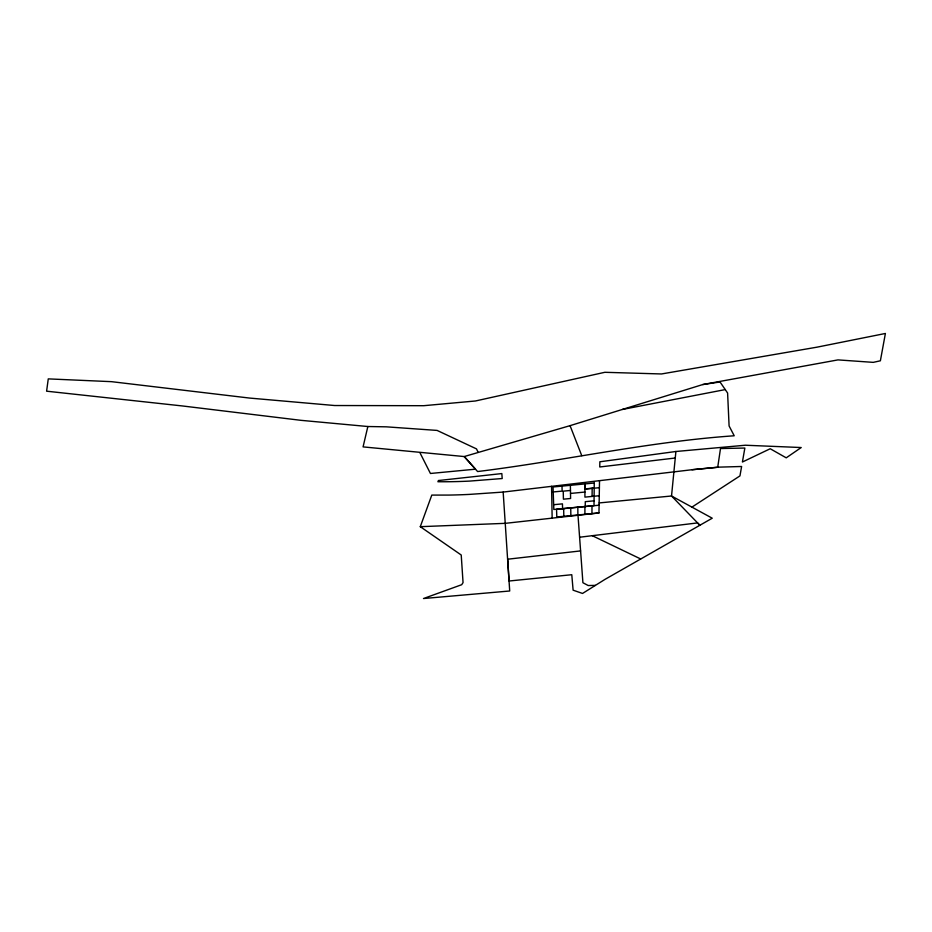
<?xml version="1.0" encoding="UTF-8"?>
<svg xmlns="http://www.w3.org/2000/svg" width="932" height="932" viewBox="0 0 932 932"><rect width="100%" height="100%" fill="white"/><g stroke="black" fill="none" stroke-linecap="round" stroke-linejoin="round"><path stroke-width="1.4" d="M584.912 514.289L584.912 506.565M584.935 483.918L584.923 497.117L599.264 495.742M585.261 506.472L585.261 501.672L594.045 500.834M585.284 483.883L585.273 488.881L594.197 488.018M591.937 513.614L592.006 505.89M592.088 496.43L592.17 488.38M691.928 507.125L739.95 475.903L741.616 466.489L718.875 467.142L691.987 469.728L503.163 492.073L469.518 494.391A443.818 327.388 -5.6 0 1 448.863 495.078L431.796 495.09L420.285 526.685L505.412 523.33L598.961 512.95L599.521 480.679M691.987 469.728L717.722 467.258L720.494 448.548L744.854 448.047L742.408 462.016L770.216 448.746L786.224 457.833L801.217 447.535L745.32 445.228L675.898 451.496L671.529 495.999L699.862 525.264L697.579 522.91L579.611 537.228M367.849 426.518L363.072 446.894L464.229 456.552L570.058 425.656L702.74 384.555L837.985 359.892L873.261 362.362L880.379 360.789L885.4 333.47L816.991 347.17L661.487 373.965L604.845 372.299L475.448 400.981L423.711 405.7L334.635 405.525L249.59 398.069L111.502 381.666L48.266 378.881L46.6 391.184L182.532 405.968L300.989 420.332L367.849 426.518L386.326 426.833L437.108 430.421L476.497 448.898L478.046 452.113M599.136 502.93L671.529 495.999L712.246 518.204L604.95 579.401L582.535 593.451L573.11 590.177L571.782 574.718L509.082 581.009L507.684 559.212L580.601 550.905M419.901 452.649L430.444 473.479L475.495 469.18L464.229 456.552L477.603 471.545C563.371 460.967 647.822 441.733 734.218 435.78L729.092 425.947L727.601 393.024L725.247 389.588L622.413 409.451M702.74 384.555L720.04 381.98L725.247 389.588M675.898 451.496L599.847 461.783L599.754 466.979L675.257 458.008M553.212 491.956L562.124 491.106L562.008 486.12M570.466 490.465L563.231 491.164L563.417 499.179L570.594 498.492L570.384 485.316M584.935 489.079L599.404 487.692M570.512 493.436L584.923 492.049M553.666 504.701L562.45 503.863L562.567 508.651M599.101 505.214L556.555 509.291L556.8 516.98L598.961 512.95M595.373 585.389L588.208 585.529L582.908 582.721L578.003 515.268M592.274 535.69L640.657 558.955M420.285 526.685L461.224 555.006L463.053 582.605L461.713 584.702L423.489 598.53L509.711 590.993L503.163 492.073M570.058 425.656L581.754 455.678M563.65 508.604L563.825 516.316M551.569 486.329L552.152 518.145M570.733 507.928L570.862 515.641M577.828 507.253L577.887 514.965M594.255 483.021L593.999 505.633L553.829 509.478L553.037 486.982L594.255 483.021M438.529 480.528L437.877 481.751L446.312 481.751A414.973 305.277 -5.6 0 0 469.728 481.087L502.197 478.535L501.835 473.572L438.529 480.528"/></g></svg>
